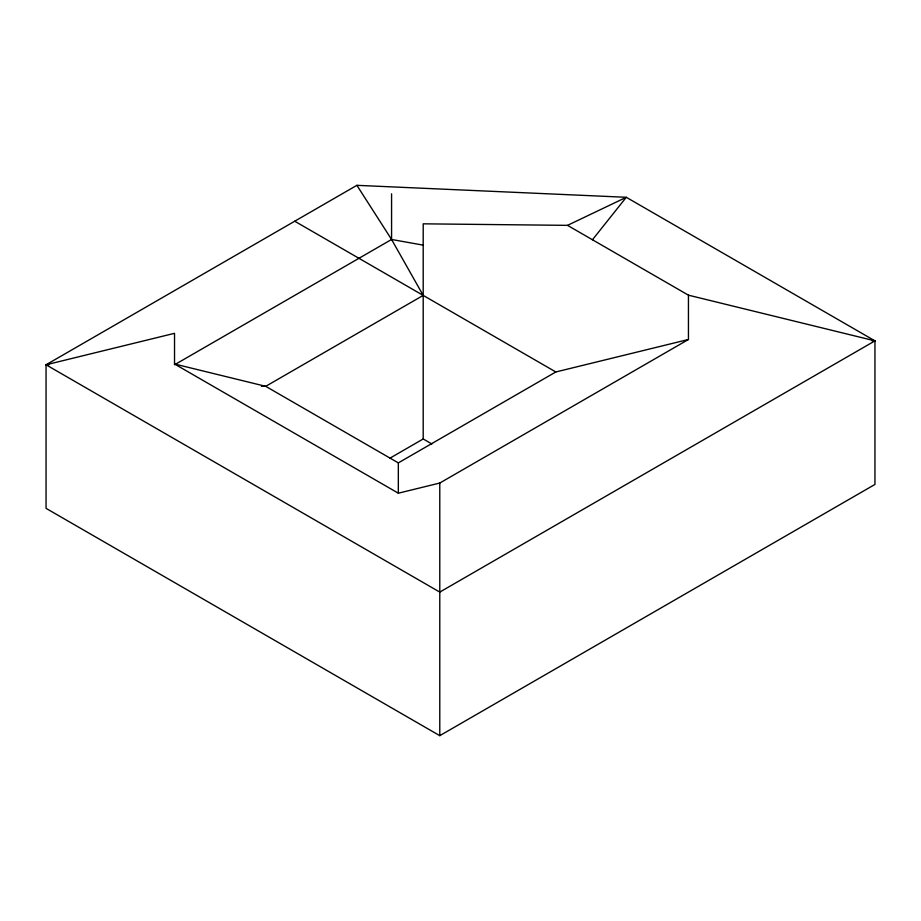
<?xml version="1.0" encoding="UTF-8"?>
<svg xmlns="http://www.w3.org/2000/svg" width="921" height="921" viewBox="0 0 921 921"><rect width="100%" height="100%" fill="white"/><g stroke="black" fill="none" stroke-linecap="round" stroke-linejoin="round"><path stroke-width="1.38" d="M592.445 239.759L626.28 197.29L874.95 340.862L874.95 484.434L439.778 735.672L46.05 508.357L46.05 364.785L356.888 185.328L626.28 197.29L567.52 225.357L423.2 223.826L423.2 438.96L389.721 458.301M175.773 364.071L391.575 239.472L423.2 245.147M688.448 339.481L439.778 483.041L398.333 493.196L174.53 363.991L265.709 386.325L398.333 462.895L555.824 371.969L688.448 339.481L688.448 295.18L567.52 225.357M688.448 295.18L874.95 340.862L439.778 592.099L46.05 364.785L174.53 333.321L174.53 364.785M872.083 340.862L874.95 340.862M46.05 364.785L48.905 364.785M261.437 386.325L265.709 386.325L423.2 295.399L391.575 239.472L356.888 185.328M294.72 221.224L555.824 371.969M423.2 438.96L431.88 443.98M439.778 483.041L439.778 735.672M398.333 462.895L398.333 493.196M391.575 193.79L391.575 239.472"/></g></svg>
